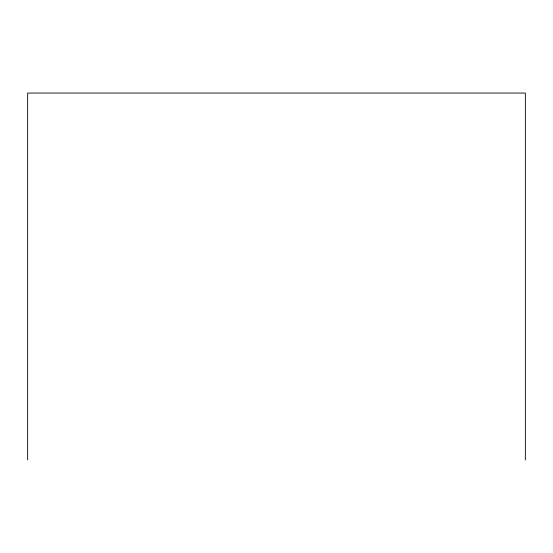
<?xml version="1.0" encoding="UTF-8"?>
<svg xmlns="http://www.w3.org/2000/svg" width="553" height="553" viewBox="0 0 553 553"><rect width="100%" height="100%" fill="white"/><g stroke="black" fill="none" stroke-linecap="round" stroke-linejoin="round"><path stroke-width="0.83" d="M525.35 459.944L525.35 93.056L27.65 93.056L27.65 459.944"/></g></svg>
